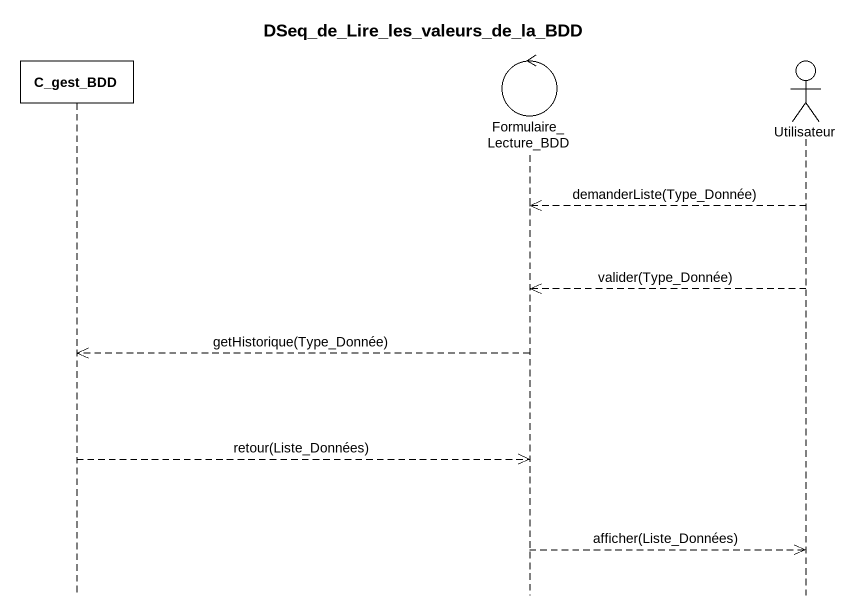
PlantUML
@startuml
title DSeq_de_Lire_les_valeurs_de_la_BDD
hide footbox
participant C_gest_BDD
control Formulaire_Lecture_BDD
actor Utilisateur

Utilisateur -->> Formulaire_Lecture_BDD : demanderListe(Type_Donnée)
Utilisateur -->> Formulaire_Lecture_BDD : valider(Type_Donnée)
Formulaire_Lecture_BDD -->> C_gest_BDD : getHistorique(Type_Donnée)
C_gest_BDD -->> Formulaire_Lecture_BDD : retour(Liste_Données)
Formulaire_Lecture_BDD -->> Utilisateur : afficher(Liste_Données)
@enduml
